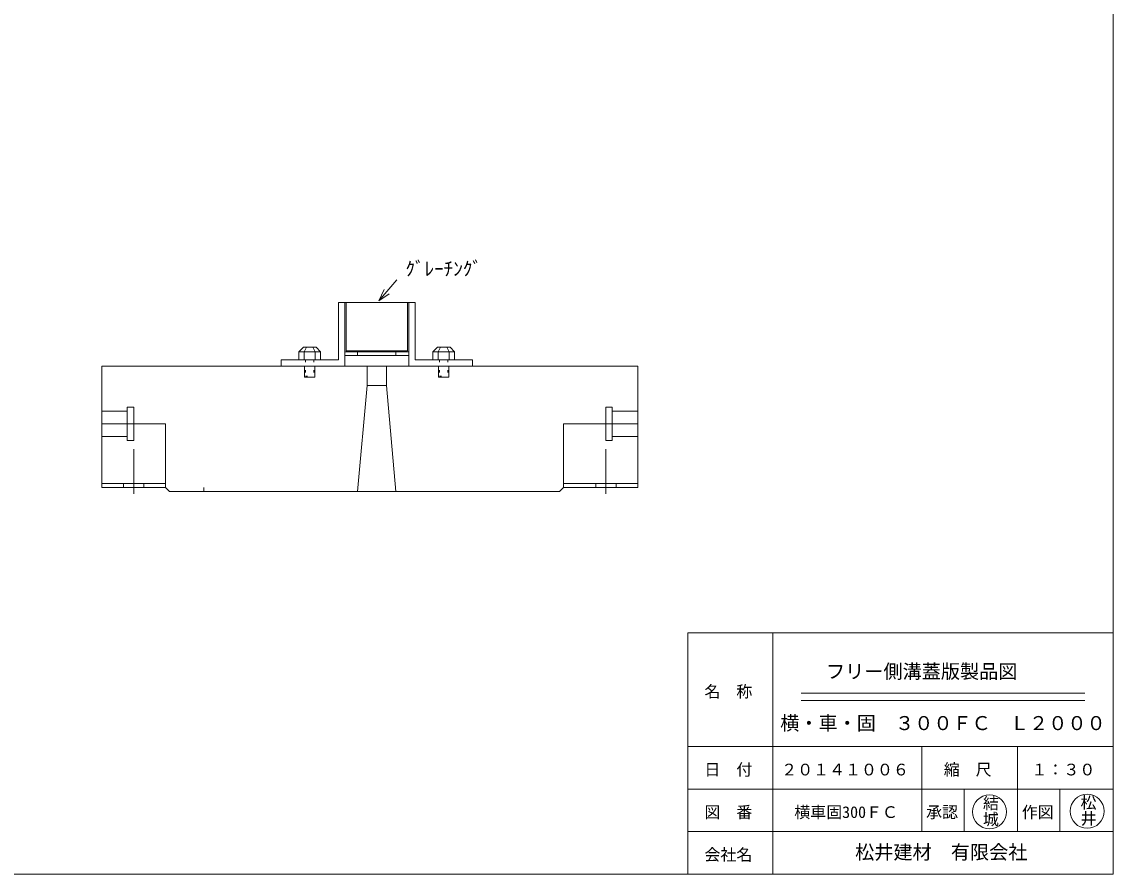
# Model space of a CAD drawing. Units: millimetres, scale not verified. Extents: x 234 to 10193, y -1344 to 4112.
# Drawn here: x 3218 to 5784, y 107 to 2110 of the extents above; entities that cross this region are included whole.
import ezdxf
from ezdxf.enums import TextEntityAlignment as Align

# ---------------------------------------------------------------- set-up
doc = ezdxf.new("R2010")
doc.units = ezdxf.units.MM
doc.header["$LTSCALE"] = 20
doc.linetypes.add('DOTTED', pattern=[1.75, 0.25, -1.5])
doc.layers.add('0-1', color=7, linetype='Continuous', lineweight=18)
doc.layers.add('0-f', color=7, linetype='Continuous', lineweight=18)
doc.styles.add('@ＭＳ ゴシック', font='')
doc.styles.add('ＭＳ ゴシック', font='')
doc.styles.get('@ＭＳ ゴシック').set_extended_font_data('@MS Gothic')
doc.styles.get('ＭＳ ゴシック').set_extended_font_data('MS Gothic')

msp = doc.modelspace()

# ---------------------------------------------------------------- linework, layer by layer
at = {"layer": '0-1'}
for p, q in [((4099.84, 1503.37), (4057.35, 1454.17)), ((4057.35, 1454.17), (4070.42, 1481.18)), ((4057.35, 1454.17), (4082.17, 1471.03)), ((3962.68, 1450.57), (3962.68, 1315.57)), ((3977.68, 1450.57), (3962.68, 1450.57)), ((3977.68, 1450.57), (3980.68, 1450.57)), ((3977.68, 1300.57), (3977.68, 1450.57)), ((4127.68, 1450.57), (4124.68, 1450.57)), ((4127.68, 1450.57), (4142.68, 1450.57)), ((4127.68, 1300.57), (4127.68, 1450.57)), ((4142.68, 1450.57), (4142.68, 1315.57)), ((3880.18, 1345.57), (3869.58, 1334.96)), ((3869.58, 1334.96), (3869.58, 1315.57)), ((3869.58, 1334.96), (3920.79, 1334.96)), ((3895.18, 1345.57), (3880.18, 1345.57)), ((3887.68, 1345.57), (3882.38, 1334.96)), ((3882.38, 1334.96), (3882.38, 1315.57)), ((3895.18, 1345.57), (3910.18, 1345.57)), ((3902.68, 1345.57), (3907.99, 1334.96)), ((3907.99, 1334.96), (3907.99, 1315.57)), ((3910.18, 1345.57), (3920.79, 1334.96)), ((3920.79, 1334.96), (3920.79, 1315.57)), ((3977.68, 1334.83), (4007.68, 1334.83)), ((3978.26, 1334.83), (3977.68, 1334.83)), ((4007.68, 1334.83), (4097.68, 1334.83)), ((4007.68, 1334.83), (4007.68, 1325.83)), ((4097.68, 1334.83), (4097.68, 1325.83)), ((4127.68, 1334.83), (4097.68, 1334.83)), ((4195.18, 1345.57), (4184.58, 1334.96)), ((4184.58, 1334.96), (4184.58, 1315.57)), ((4184.58, 1334.96), (4235.79, 1334.96)), ((4210.18, 1345.57), (4195.18, 1345.57)), ((4202.68, 1345.57), (4197.38, 1334.96)), ((4197.38, 1334.96), (4197.38, 1315.57)), ((4210.18, 1345.57), (4225.18, 1345.57)), ((4217.68, 1345.57), (4222.99, 1334.96)), ((4222.99, 1334.96), (4222.99, 1315.57)), ((4225.18, 1345.57), (4235.79, 1334.96)), ((4235.79, 1334.96), (4235.79, 1315.57)), ((3827.68, 1315.57), (3962.68, 1315.57)), ((3827.68, 1315.57), (3857.68, 1315.57)), ((3827.68, 1300.57), (3827.68, 1315.57)), ((4007.68, 1325.83), (3977.68, 1325.83)), ((4097.68, 1325.83), (4007.68, 1325.83)), ((4097.68, 1325.83), (4127.68, 1325.83)), ((4277.68, 1315.57), (4142.68, 1315.57)), ((4277.68, 1315.57), (4247.68, 1315.57)), ((4277.68, 1300.57), (4277.68, 1315.57)), ((3406.33, 1300.57), (3977.68, 1300.57)), ((3406.33, 1300.57), (3977.68, 1300.57)), ((3406.33, 1300.57), (3977.68, 1300.57)), ((3406.33, 1300.57), (3406.33, 1015.57)), ((3406.33, 1015.57), (3406.33, 1300.57)), ((3977.68, 1300.57), (3827.68, 1300.57)), ((3882.58, 1300.56), (3882.58, 1275.32)), ((3906.75, 1300.56), (3906.75, 1275.32)), ((3977.68, 1300.57), (3968.68, 1300.57)), ((4052.68, 1300.57), (3977.68, 1300.57)), ((4030.18, 1255.57), (4030.18, 1300.57)), ((4052.68, 1300.57), (4127.68, 1300.57)), ((4075.18, 1255.57), (4075.18, 1300.57)), ((4127.68, 1300.57), (4666.33, 1300.57)), ((4127.68, 1300.57), (4666.33, 1300.57)), ((4127.68, 1300.57), (4136.68, 1300.57)), ((4127.68, 1300.57), (4666.33, 1300.57)), ((4127.68, 1300.57), (4277.68, 1300.57)), ((4197.58, 1300.56), (4197.58, 1275.32)), ((4221.75, 1300.56), (4221.75, 1275.32)), ((4666.33, 1015.57), (4666.33, 1300.57)), ((4666.33, 1300.57), (4666.33, 1015.57)), ((3882.58, 1275.32), (3906.75, 1275.32)), ((4197.58, 1275.32), (4221.75, 1275.32)), ((4030.18, 1255.57), (4007.68, 1006.57)), ((4030.18, 1255.57), (4075.18, 1255.57)), ((4075.18, 1255.57), (4030.18, 1255.57)), ((4075.18, 1255.57), (4097.68, 1006.57)), ((3466.33, 1195.55), (3406.33, 1195.55)), ((3466.33, 1204.55), (3466.33, 1126.56)), ((3481.33, 1204.55), (3466.33, 1204.55)), ((3481.33, 1204.55), (3481.33, 1126.56)), ((4591.33, 1204.55), (4606.33, 1204.55)), ((4591.33, 1126.56), (4591.33, 1204.55)), ((4606.33, 1126.56), (4606.33, 1204.55)), ((4606.33, 1195.55), (4666.33, 1195.55)), ((3406.33, 1165.55), (3556.32, 1165.55)), ((3496.33, 1165.55), (3406.33, 1165.55)), ((3556.32, 1165.55), (3556.32, 1015.57)), ((4491.33, 1165.55), (4666.33, 1165.55)), ((4491.33, 1165.55), (4491.33, 1015.57)), ((4576.33, 1165.55), (4666.33, 1165.55)), ((3466.33, 1135.56), (3406.33, 1135.56)), ((4606.33, 1135.56), (4666.33, 1135.56)), ((3481.33, 1126.56), (3466.33, 1126.56)), ((3481.33, 1105.56), (3481.33, 1000.57)), ((4591.33, 1126.56), (4606.33, 1126.56)), ((4591.33, 1105.56), (4591.33, 1000.57)), ((4591.33, 1105.56), (4591.33, 1000.57)), ((3406.33, 1025.57), (3556.32, 1025.57)), ((3406.33, 1015.57), (3556.32, 1015.57)), ((3406.33, 1015.57), (3556.32, 1015.57)), ((3457.33, 1015.57), (3457.33, 1025.57)), ((3505.33, 1015.57), (3505.33, 1025.57)), ((3556.32, 1015.57), (3565.32, 1006.57)), ((3565.32, 1006.57), (3977.68, 1006.57)), ((3565.32, 1006.57), (3977.68, 1006.57)), ((3977.68, 1006.57), (3565.32, 1006.57)), ((3646.27, 1006.57), (3584.07, 1006.57)), ((3646.27, 1006.57), (3646.27, 1015.57)), ((3977.68, 1006.57), (4127.68, 1006.57)), ((4127.68, 1006.57), (4482.33, 1006.57)), ((4127.68, 1006.57), (4482.33, 1006.57)), ((4482.33, 1006.57), (4127.68, 1006.57)), ((4491.33, 1015.57), (4482.33, 1006.57)), ((4491.33, 1025.57), (4666.33, 1025.57)), ((4491.33, 1015.57), (4666.33, 1015.57)), ((4567.33, 1015.57), (4567.33, 1025.57)), ((4615.33, 1015.57), (4615.33, 1025.57))]:
    msp.add_line(p, q, dxfattribs=at)
at = {"layer": '0-1', "color": 1}
for p, q in [((3980.68, 1450.57), (3980.68, 1336.57)), ((3980.68, 1450.57), (4124.68, 1450.57)), ((4124.68, 1450.57), (4124.68, 1336.57)), ((4124.68, 1450.57), (4124.68, 1336.57)), ((4124.68, 1336.57), (3980.68, 1336.57))]:
    msp.add_line(p, q, dxfattribs=at)
at = {"layer": '0-1', "linetype": 'DOTTED'}
for p, q in [((3885.21, 1315.38), (3885.21, 1291.21)), ((3904.39, 1315.38), (3904.39, 1291.21)), ((4200.21, 1315.38), (4200.21, 1291.21)), ((4219.39, 1315.38), (4219.39, 1291.21)), ((3885.21, 1291.21), (3885.21, 1277.17)), ((3904.39, 1291.21), (3904.39, 1277.17)), ((4200.21, 1291.21), (4200.21, 1277.17)), ((4219.39, 1291.21), (4219.39, 1277.17)), ((3885.21, 1277.17), (3904.39, 1277.17)), ((4200.21, 1277.17), (4219.39, 1277.17))]:
    msp.add_line(p, q, dxfattribs=at)
at = {"layer": '0-f'}
for p, q in [((5783.7, 107.38), (5783.7, 4112.38)), ((4783.69, 674.05), (4783.69, 107.38)), ((5783.7, 674.05), (4783.69, 674.05)), ((4983.69, 674.05), (4983.69, 107.38)), ((5050.36, 532.38), (5717.02, 532.38)), ((5050.36, 515.72), (5717.02, 515.72)), ((5783.7, 407.38), (4783.69, 407.38)), ((5333.7, 407.38), (5333.7, 207.38)), ((5558.69, 407.38), (5558.69, 207.38)), ((4783.69, 307.38), (5783.7, 307.38)), ((5433.69, 307.38), (5433.69, 207.38)), ((5658.7, 307.38), (5658.7, 207.38)), ((5783.7, 207.38), (4783.69, 207.38)), ((233.7, 107.38), (5783.7, 107.38))]:
    msp.add_line(p, q, dxfattribs=at)
for centre in [(5493.05, 253.84), (5722.56, 255.27)]:
    msp.add_circle(centre, 40, dxfattribs=at)

# ---------------------------------------------------------------- texts
at = {"layer": '0-f', "style": 'ＭＳ ゴシック'}
for s, height, p in [('ｸﾞﾚｰﾁﾝｸﾞ', 32.99, (4119.97, 1503.37)), ('フリー側溝蓋版製品図', 32.99, (5108.7, 557.38)), ('名\u3000称', 27.49, (4822.94, 514.47)), ('横・車・固\u3000３００ＦＣ\u3000Ｌ２０００', 32.99, (5001.02, 435.91)), ('日\u3000付', 27.49, (4822.94, 331.13)), ('２０１４１００６', 27.49, (5003.44, 331.13)), ('縮\u3000尺', 27.49, (5385.44, 331.13)), ('１：３０', 27.49, (5591.7, 331.13)), ('図\u3000番', 27.49, (4822.94, 231.13)), ('横車固300ＦＣ', 27.49, (5034.19, 231.13)), ('承認', 27.49, (5343.95, 231.13)), ('作図', 27.49, (5568.94, 231.13)), ('松井建材\u3000有限会社', 32.99, (5177.11, 132.65)), ('会社名', 27.49, (4822.94, 131.13))]:
    msp.add_text(s, height=height, dxfattribs=at).set_placement(p, align=Align.BOTTOM_LEFT)
at = {"layer": '0-f', "style": '@ＭＳ ゴシック'}
for s, p in [('結城', (5473.75, 293.17)), ('松井', (5703.26, 294.6))]:
    msp.add_text(s, height=27.49, rotation=270, dxfattribs=at).set_placement(p, align=Align.BOTTOM_LEFT)

doc.saveas('drawing.dxf')
